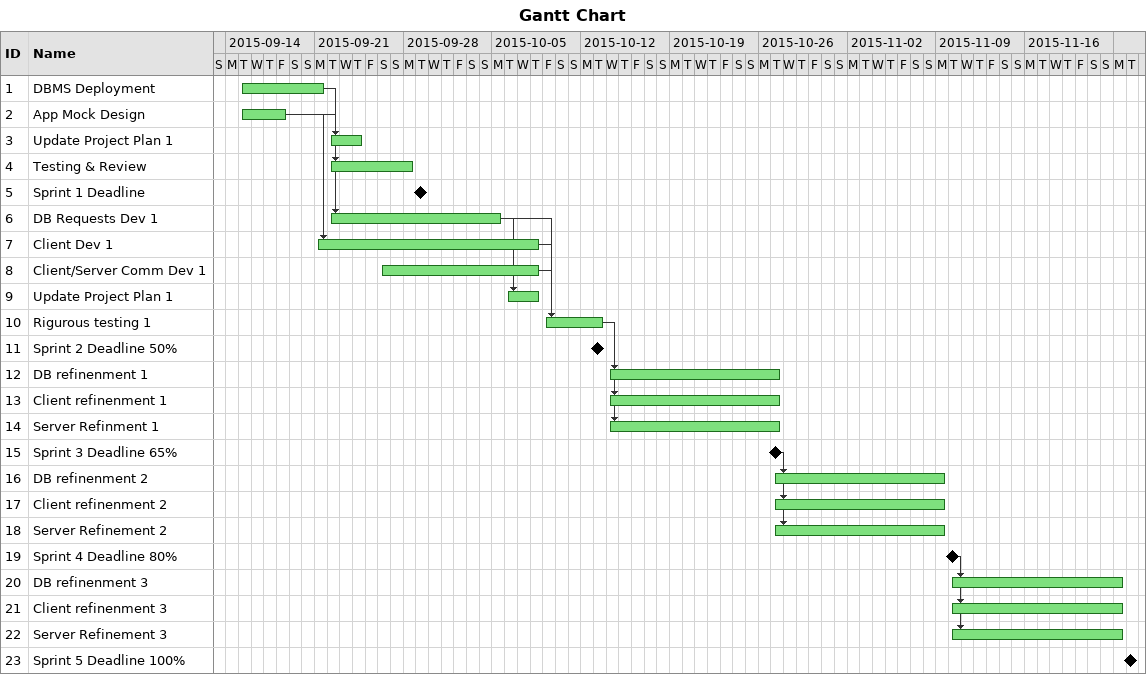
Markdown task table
Gantt Chart

| ID | Task | Start | Finish | Predecessors |
|---|---|---|---|---|
| 1 | DBMS Deployment | 2015-09-15 | 2015-09-21 |  |
| 2 | App Mock Design | 2015-09-15 | 2015-09-18 |  |
| 3 | Update Project Plan 1 | 2015-09-22 | 2015-09-24 | 1, 2 |
| 4 | Testing & Review | 2015-09-22 | 2015-09-28 | 1 |
| 5 | Sprint 1 Deadline (milestone) | 2015-09-29 | 2015-09-29 |  |
| 6 | DB Requests Dev 1 | 2015-09-22 | 2015-10-05 | 1 |
| 7 | Client Dev 1 | 2015-09-21 | 2015-10-08 | 2 |
| 8 | Client/Server Comm Dev 1 | 2015-09-26 | 2015-10-08 |  |
| 9 | Update Project Plan 1 | 2015-10-06 | 2015-10-08 | 6 |
| 10 | Rigurous testing 1 | 2015-10-09 | 2015-10-13 | 6, 7, 8 |
| 11 | Sprint 2 Deadline 50% (milestone) | 2015-10-13 | 2015-10-13 |  |
| 12 | DB refinenment 1 | 2015-10-14 | 2015-10-27 | 10 |
| 13 | Client refinenment 1 | 2015-10-14 | 2015-10-27 | 10 |
| 14 | Server Refinment 1 | 2015-10-14 | 2015-10-27 | 10 |
| 15 | Sprint 3 Deadline 65% (milestone) | 2015-10-27 | 2015-10-27 |  |
| 16 | DB refinenment 2 | 2015-10-27 | 2015-11-09 | 15 |
| 17 | Client refinenment 2 | 2015-10-27 | 2015-11-09 | 15 |
| 18 | Server Refinement 2 | 2015-10-27 | 2015-11-09 | 15 |
| 19 | Sprint 4 Deadline 80% (milestone) | 2015-11-10 | 2015-11-10 |  |
| 20 | DB refinenment 3 | 2015-11-10 | 2015-11-23 | 19 |
| 21 | Client refinenment 3 | 2015-11-10 | 2015-11-23 | 19 |
| 22 | Server Refinement 3 | 2015-11-10 | 2015-11-23 | 19 |
| 23 | Sprint 5 Deadline 100% (milestone) | 2015-11-24 | 2015-11-24 |  |
